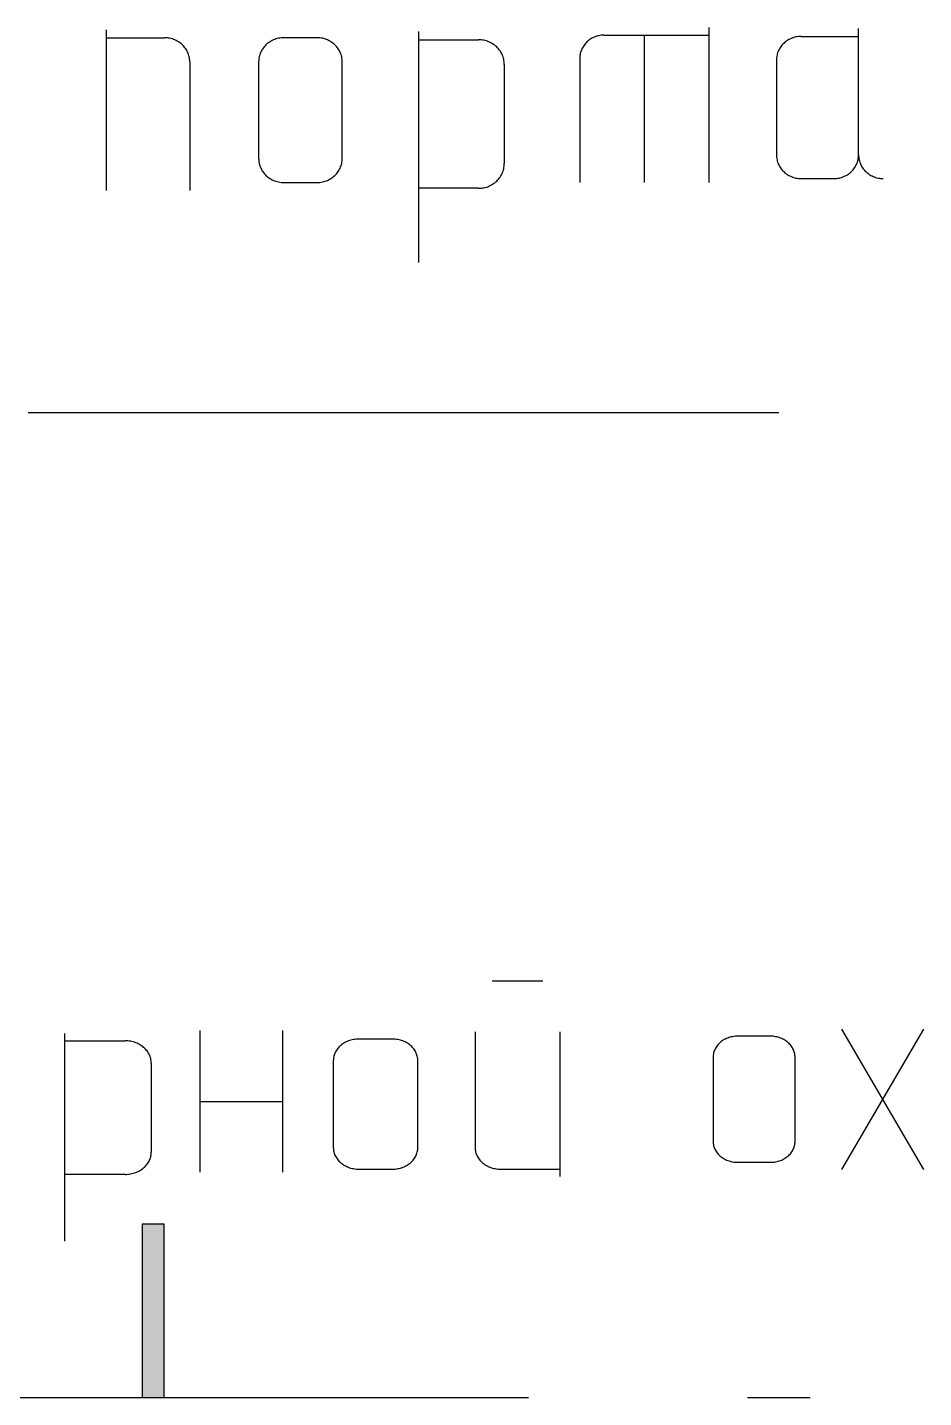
# Model space of a CAD drawing. Extents: x -2918 to -212, y 225 to 5715.
# Drawn here: x -271.99 to -266.19, y 930.8 to 939.67 of the extents above; entities that cross this region are included whole.
import ezdxf

# ---------------------------------------------------------------- set-up
doc = ezdxf.new("R2010")
doc.units = 0
doc.layers.get('0').update_dxf_attribs({"linetype": 'CONTINUOUS'})

# ---------------------------------------------------------------- blocks, each defined once
blk = doc.blocks.new('УСЛ__ОБОЗНАЧЕНИЯ_ГЕО_2')
at = {"linetype": 'CONTINUOUS'}
blk.add_hatch(color=18, dxfattribs=at).paths.add_polyline_path([(204.425, -100.1444), (204.2816, -100.1444), (204.2816, -101.2671), (204.425, -101.2671)])
at = {"color": 18, "linetype": 'CONTINUOUS'}
for p, q in [((207.9479, -92.3983), (207.9479, -93.4012)), ((208.9173, -93.2233), (208.9173, -92.4058)), ((204.0491, -92.4135), (204.0491, -93.454)), ((204.0491, -92.4654), (204.4279, -92.4654)), ((204.4364, -92.4658), (204.4279, -92.4654)), ((204.4448, -92.4663), (204.4364, -92.4658)), ((204.4532, -92.4675), (204.4448, -92.4663)), ((204.4616, -92.469), (204.4532, -92.4675)), ((204.4698, -92.4709), (204.4616, -92.469)), ((204.4781, -92.4732), (204.4698, -92.4709)), ((204.4861, -92.4759), (204.4781, -92.4732)), ((204.4939, -92.4791), (204.4861, -92.4759)), ((204.5016, -92.4825), (204.4939, -92.4791)), ((204.509, -92.4864), (204.5016, -92.4825)), ((204.5164, -92.4908), (204.509, -92.4864)), ((204.5233, -92.4953), (204.5164, -92.4908)), ((204.5299, -92.5003), (204.5233, -92.4953)), ((204.5366, -92.5056), (204.5299, -92.5003)), ((205.0958, -92.5003), (205.0893, -92.5056)), ((205.1025, -92.4953), (205.0958, -92.5003)), ((205.1095, -92.4908), (205.1025, -92.4953)), ((205.1169, -92.4864), (205.1095, -92.4908)), ((205.1241, -92.4825), (205.1169, -92.4864)), ((205.132, -92.4791), (205.1241, -92.4825)), ((205.1396, -92.4759), (205.132, -92.4791)), ((205.1478, -92.4732), (205.1396, -92.4759)), ((205.1559, -92.4709), (205.1478, -92.4732)), ((205.1641, -92.469), (205.1559, -92.4709)), ((205.1725, -92.4675), (205.1641, -92.469)), ((205.1809, -92.4663), (205.1725, -92.4675)), ((205.1894, -92.4658), (205.1809, -92.4663)), ((205.198, -92.4654), (205.1894, -92.4658)), ((205.4144, -92.4654), (205.198, -92.4654)), ((205.423, -92.4658), (205.4144, -92.4654)), ((205.4314, -92.4663), (205.423, -92.4658)), ((205.4398, -92.4675), (205.4314, -92.4663)), ((205.4481, -92.469), (205.4398, -92.4675)), ((205.4564, -92.4709), (205.4481, -92.469)), ((205.4647, -92.4732), (205.4564, -92.4709)), ((205.4726, -92.4759), (205.4647, -92.4732)), ((205.4804, -92.4791), (205.4726, -92.4759)), ((205.4881, -92.4825), (205.4804, -92.4791)), ((205.4955, -92.4864), (205.4881, -92.4825)), ((205.5029, -92.4908), (205.4955, -92.4864)), ((205.5099, -92.4953), (205.5029, -92.4908)), ((205.5165, -92.5003), (205.5099, -92.4953)), ((205.5231, -92.5056), (205.5165, -92.5003)), ((206.0691, -92.4247), (206.0691, -93.9208)), ((206.0691, -92.478), (206.458, -92.478)), ((206.4669, -92.4784), (206.458, -92.478)), ((206.4755, -92.4789), (206.4669, -92.4784)), ((206.4842, -92.4802), (206.4755, -92.4789)), ((206.4928, -92.4816), (206.4842, -92.4802)), ((206.5012, -92.4835), (206.4928, -92.4816)), ((206.5097, -92.486), (206.5012, -92.4835)), ((206.5178, -92.4889), (206.5097, -92.486)), ((206.5259, -92.4921), (206.5178, -92.4889)), ((206.5339, -92.4956), (206.5259, -92.4921)), ((206.5414, -92.4995), (206.5339, -92.4956)), ((206.549, -92.5042), (206.5414, -92.4995)), ((207.1537, -92.4983), (207.1483, -92.5044)), ((207.1593, -92.4926), (207.1537, -92.4983)), ((207.1651, -92.4873), (207.1593, -92.4926)), ((207.1715, -92.4819), (207.1651, -92.4873)), ((207.1779, -92.4773), (207.1715, -92.4819)), ((207.1846, -92.4729), (207.1779, -92.4773)), ((207.1917, -92.4686), (207.1846, -92.4729)), ((207.1989, -92.4649), (207.1917, -92.4686)), ((207.2064, -92.4617), (207.1989, -92.4649)), ((207.2138, -92.4586), (207.2064, -92.4617)), ((207.2215, -92.456), (207.2138, -92.4586)), ((207.2295, -92.4537), (207.2215, -92.456)), ((207.2374, -92.4519), (207.2295, -92.4537)), ((207.2454, -92.4505), (207.2374, -92.4519)), ((207.2535, -92.4494), (207.2454, -92.4505)), ((207.2618, -92.4487), (207.2535, -92.4494)), ((207.2699, -92.4485), (207.2618, -92.4487)), ((207.2699, -92.4485), (207.9479, -92.4485)), ((207.5306, -92.4485), (207.5306, -93.4012)), ((208.4386, -92.4965), (208.4326, -92.5019)), ((208.4451, -92.4912), (208.4386, -92.4965)), ((208.4517, -92.4862), (208.4451, -92.4912)), ((208.4585, -92.4819), (208.4517, -92.4862)), ((208.4657, -92.4775), (208.4585, -92.4819)), ((208.4729, -92.4738), (208.4657, -92.4775)), ((208.4805, -92.4704), (208.4729, -92.4738)), ((208.4881, -92.4672), (208.4805, -92.4704)), ((208.4961, -92.4645), (208.4881, -92.4672)), ((208.504, -92.4622), (208.4961, -92.4645)), ((208.5121, -92.4604), (208.504, -92.4622)), ((208.5202, -92.459), (208.5121, -92.4604)), ((208.5286, -92.4577), (208.5202, -92.459)), ((208.5369, -92.4572), (208.5286, -92.4577)), ((208.5453, -92.457), (208.5369, -92.4572)), ((208.5453, -92.457), (208.9173, -92.457)), ((204.5427, -92.5113), (204.5366, -92.5056)), ((204.5485, -92.5172), (204.5427, -92.5113)), ((204.5541, -92.5234), (204.5485, -92.5172)), ((204.5592, -92.5298), (204.5541, -92.5234)), ((204.564, -92.5367), (204.5592, -92.5298)), ((204.5685, -92.5435), (204.564, -92.5367)), ((204.5724, -92.5508), (204.5685, -92.5435)), ((204.5761, -92.5581), (204.5724, -92.5508)), ((204.5794, -92.5657), (204.5761, -92.5581)), ((204.5823, -92.5734), (204.5794, -92.5657)), ((204.5845, -92.5814), (204.5823, -92.5734)), ((204.5865, -92.5892), (204.5845, -92.5814)), ((204.5882, -92.5972), (204.5865, -92.5892)), ((205.0392, -92.5892), (205.0376, -92.5972)), ((205.0412, -92.5814), (205.0392, -92.5892)), ((205.0434, -92.5734), (205.0412, -92.5814)), ((205.0464, -92.5657), (205.0434, -92.5734)), ((205.0497, -92.5581), (205.0464, -92.5657)), ((205.0533, -92.5508), (205.0497, -92.5581)), ((205.0573, -92.5435), (205.0533, -92.5508)), ((205.0618, -92.5367), (205.0573, -92.5435)), ((205.0666, -92.5298), (205.0618, -92.5367)), ((205.0718, -92.5234), (205.0666, -92.5298)), ((205.0773, -92.5172), (205.0718, -92.5234)), ((205.0831, -92.5113), (205.0773, -92.5172)), ((205.0893, -92.5056), (205.0831, -92.5113)), ((205.5293, -92.5113), (205.5231, -92.5056)), ((205.5351, -92.5172), (205.5293, -92.5113)), ((205.5406, -92.5234), (205.5351, -92.5172)), ((205.5458, -92.5298), (205.5406, -92.5234)), ((205.5506, -92.5367), (205.5458, -92.5298)), ((205.555, -92.5435), (205.5506, -92.5367)), ((205.559, -92.5508), (205.555, -92.5435)), ((205.5627, -92.5581), (205.559, -92.5508)), ((205.566, -92.5657), (205.5627, -92.5581)), ((205.5688, -92.5734), (205.566, -92.5657)), ((205.5711, -92.5814), (205.5688, -92.5734)), ((205.5731, -92.5892), (205.5711, -92.5814)), ((205.5748, -92.5972), (205.5731, -92.5892)), ((206.5561, -92.5088), (206.549, -92.5042)), ((206.5629, -92.5138), (206.5561, -92.5088)), ((206.5698, -92.5193), (206.5629, -92.5138)), ((206.576, -92.525), (206.5698, -92.5193)), ((206.5821, -92.5312), (206.576, -92.525)), ((206.5877, -92.5376), (206.5821, -92.5312)), ((206.5929, -92.5442), (206.5877, -92.5376)), ((206.5979, -92.5511), (206.5929, -92.5442)), ((206.6025, -92.5582), (206.5979, -92.5511)), ((206.6066, -92.5657), (206.6025, -92.5582)), ((206.6103, -92.5732), (206.6066, -92.5657)), ((206.6137, -92.581), (206.6103, -92.5732)), ((206.6167, -92.5888), (206.6137, -92.581)), ((206.6191, -92.597), (206.6167, -92.5888)), ((207.1143, -92.5831), (207.1138, -92.591)), ((207.1153, -92.5753), (207.1143, -92.5831)), ((207.1169, -92.5677), (207.1153, -92.5753)), ((207.1189, -92.56), (207.1169, -92.5677)), ((207.121, -92.5526), (207.1189, -92.56)), ((207.1239, -92.5451), (207.121, -92.5526)), ((207.1271, -92.5378), (207.1239, -92.5451)), ((207.1306, -92.5307), (207.1271, -92.5378)), ((207.1344, -92.5237), (207.1306, -92.5307)), ((207.1388, -92.5172), (207.1344, -92.5237)), ((207.1434, -92.5106), (207.1388, -92.5172)), ((207.1483, -92.5044), (207.1434, -92.5106)), ((208.3879, -92.5864), (208.3868, -92.5944)), ((208.3895, -92.5783), (208.3879, -92.5864)), ((208.3915, -92.5707), (208.3895, -92.5783)), ((208.3936, -92.5629), (208.3915, -92.5707)), ((208.3966, -92.5554), (208.3936, -92.5629)), ((208.3997, -92.5479), (208.3966, -92.5554)), ((208.4033, -92.5408), (208.3997, -92.5479)), ((208.4073, -92.5337), (208.4033, -92.5408)), ((208.4117, -92.5269), (208.4073, -92.5337)), ((208.4164, -92.5202), (208.4117, -92.5269)), ((208.4214, -92.514), (208.4164, -92.5202)), ((208.4269, -92.5077), (208.4214, -92.514)), ((208.4326, -92.5019), (208.4269, -92.5077)), ((204.5894, -92.6054), (204.5882, -92.5972)), ((204.5899, -92.6134), (204.5894, -92.6054)), ((204.5902, -92.6216), (204.5899, -92.6134)), ((204.5902, -92.6216), (204.5902, -93.454)), ((205.0359, -92.6134), (205.0356, -92.6216)), ((205.0356, -92.6216), (205.0356, -93.2461)), ((205.0365, -92.6054), (205.0359, -92.6134)), ((205.0376, -92.5972), (205.0365, -92.6054)), ((205.5759, -92.6054), (205.5748, -92.5972)), ((205.5765, -92.6134), (205.5759, -92.6054)), ((205.5768, -92.6216), (205.5765, -92.6134)), ((205.5768, -93.2461), (205.5768, -92.6216)), ((206.6211, -92.605), (206.6191, -92.597)), ((206.6228, -92.6134), (206.6211, -92.605)), ((206.624, -92.6217), (206.6228, -92.6134)), ((206.6245, -92.6299), (206.624, -92.6217)), ((206.6248, -92.6385), (206.6245, -92.6299)), ((206.6248, -92.6385), (206.6248, -93.2797)), ((207.1138, -92.591), (207.1135, -92.599)), ((207.1135, -92.599), (207.1135, -93.4012)), ((208.3862, -92.6022), (208.3859, -92.6104)), ((208.3859, -92.6104), (208.3859, -93.2233)), ((208.3868, -92.5944), (208.3862, -92.6022)), ((205.0356, -93.2461), (205.0359, -93.2543)), ((205.0359, -93.2543), (205.0365, -93.2625)), ((205.0365, -93.2625), (205.0376, -93.2705)), ((205.0376, -93.2705), (205.0392, -93.2785)), ((205.0392, -93.2785), (205.0412, -93.2865)), ((205.0412, -93.2865), (205.0434, -93.2943)), ((205.0434, -93.2943), (205.0464, -93.3019)), ((205.566, -93.3019), (205.5688, -93.2943)), ((205.5688, -93.2943), (205.5711, -93.2865)), ((205.5711, -93.2865), (205.5731, -93.2785)), ((205.5731, -93.2785), (205.5748, -93.2705)), ((205.5748, -93.2705), (205.5759, -93.2625)), ((205.5759, -93.2625), (205.5765, -93.2543)), ((205.5765, -93.2543), (205.5768, -93.2461)), ((206.6228, -93.3048), (206.624, -93.2964)), ((206.624, -93.2964), (206.6245, -93.2881)), ((206.6245, -93.2881), (206.6248, -93.2797)), ((208.3859, -93.2233), (208.3862, -93.2313)), ((208.3862, -93.2313), (208.3868, -93.2393)), ((208.3868, -93.2393), (208.3879, -93.2473)), ((208.3879, -93.2473), (208.3895, -93.2552)), ((208.3895, -93.2552), (208.3915, -93.263)), ((208.3915, -93.263), (208.3936, -93.2706)), ((208.3936, -93.2706), (208.3966, -93.2783)), ((208.3966, -93.2783), (208.3997, -93.2858)), ((208.3997, -93.2858), (208.4033, -93.2929)), ((208.4033, -93.2929), (208.4073, -93.3)), ((208.8958, -93.3), (208.8998, -93.2929)), ((208.8998, -93.2929), (208.9033, -93.2858)), ((208.9033, -93.2858), (208.9066, -93.2783)), ((208.9066, -93.2783), (208.9094, -93.2706)), ((208.9094, -93.2706), (208.9117, -93.263)), ((208.9117, -93.263), (208.9137, -93.2552)), ((208.9137, -93.2552), (208.9153, -93.2473)), ((208.9153, -93.2473), (208.9164, -93.2393)), ((208.9164, -93.2393), (208.917, -93.2313)), ((208.917, -93.2313), (208.9173, -93.2233)), ((208.9173, -93.2233), (208.9174, -93.2313)), ((208.9174, -93.2313), (208.918, -93.2393)), ((208.918, -93.2393), (208.9191, -93.2473)), ((208.9191, -93.2473), (208.9208, -93.2552)), ((208.9208, -93.2552), (208.9227, -93.263)), ((208.9227, -93.263), (208.9249, -93.2706)), ((208.9249, -93.2706), (208.9279, -93.2783)), ((208.9279, -93.2783), (208.9309, -93.2858)), ((208.9309, -93.2858), (208.9345, -93.2929)), ((208.9345, -93.2929), (208.9385, -93.3)), ((205.0464, -93.3019), (205.0497, -93.3096)), ((205.0497, -93.3096), (205.0533, -93.3169)), ((205.0533, -93.3169), (205.0573, -93.3242)), ((205.0573, -93.3242), (205.0618, -93.3309)), ((205.0618, -93.3309), (205.0666, -93.3379)), ((205.0666, -93.3379), (205.0718, -93.3443)), ((205.0718, -93.3443), (205.0773, -93.3505)), ((205.0773, -93.3505), (205.0831, -93.3565)), ((205.0831, -93.3565), (205.0893, -93.3621)), ((205.0893, -93.3621), (205.0958, -93.3674)), ((205.0958, -93.3674), (205.1025, -93.3724)), ((205.1025, -93.3724), (205.1095, -93.3768)), ((205.1095, -93.3768), (205.1169, -93.3811)), ((205.1169, -93.3811), (205.1241, -93.3852)), ((205.1241, -93.3852), (205.132, -93.3886)), ((205.4804, -93.3886), (205.4881, -93.3852)), ((205.4881, -93.3852), (205.4955, -93.3811)), ((205.4955, -93.3811), (205.5029, -93.3768)), ((205.5029, -93.3768), (205.5099, -93.3724)), ((205.5099, -93.3724), (205.5165, -93.3674)), ((205.5165, -93.3674), (205.5231, -93.3621)), ((205.5231, -93.3621), (205.5293, -93.3565)), ((205.5293, -93.3565), (205.5351, -93.3505)), ((205.5351, -93.3505), (205.5406, -93.3443)), ((205.5406, -93.3443), (205.5458, -93.3379)), ((205.5458, -93.3379), (205.5506, -93.3309)), ((205.5506, -93.3309), (205.555, -93.3242)), ((205.555, -93.3242), (205.559, -93.3169)), ((205.559, -93.3169), (205.5627, -93.3096)), ((205.5627, -93.3096), (205.566, -93.3019)), ((206.576, -93.393), (206.5821, -93.387)), ((206.5821, -93.387), (206.5877, -93.3806)), ((206.5877, -93.3806), (206.5929, -93.374)), ((206.5929, -93.374), (206.5979, -93.3669)), ((206.5979, -93.3669), (206.6025, -93.3597)), ((206.6025, -93.3597), (206.6066, -93.3523)), ((206.6066, -93.3523), (206.6103, -93.3448)), ((206.6103, -93.3448), (206.6137, -93.3372)), ((206.6137, -93.3372), (206.6167, -93.3292)), ((206.6167, -93.3292), (206.6191, -93.3211)), ((206.6191, -93.3211), (206.6211, -93.3128)), ((206.6211, -93.3128), (206.6228, -93.3048)), ((208.4073, -93.3), (208.4117, -93.3067)), ((208.4117, -93.3067), (208.4164, -93.3135)), ((208.4164, -93.3135), (208.4214, -93.3197)), ((208.4214, -93.3197), (208.4269, -93.326)), ((208.4269, -93.326), (208.4326, -93.3318)), ((208.4326, -93.3318), (208.4386, -93.3372)), ((208.4386, -93.3372), (208.4451, -93.3425)), ((208.4451, -93.3425), (208.4517, -93.3473)), ((208.4517, -93.3473), (208.4585, -93.3517)), ((208.4585, -93.3517), (208.4657, -93.356)), ((208.4657, -93.356), (208.4729, -93.3599)), ((208.4729, -93.3599), (208.4805, -93.3633)), ((208.4805, -93.3633), (208.4881, -93.3663)), ((208.4881, -93.3663), (208.4961, -93.3692)), ((208.4961, -93.3692), (208.504, -93.3715)), ((208.504, -93.3715), (208.5121, -93.3733)), ((208.5121, -93.3733), (208.5202, -93.3747)), ((208.5202, -93.3747), (208.5286, -93.3758)), ((208.5286, -93.3758), (208.5369, -93.3765)), ((208.5369, -93.3765), (208.5453, -93.3766)), ((208.5453, -93.3766), (208.7579, -93.3766)), ((208.7579, -93.3766), (208.7661, -93.3765)), ((208.7661, -93.3765), (208.7745, -93.3758)), ((208.7745, -93.3758), (208.7828, -93.3747)), ((208.7828, -93.3747), (208.791, -93.3733)), ((208.791, -93.3733), (208.799, -93.3715)), ((208.799, -93.3715), (208.8071, -93.3692)), ((208.8071, -93.3692), (208.815, -93.3663)), ((208.815, -93.3663), (208.8226, -93.3633)), ((208.8226, -93.3633), (208.8303, -93.3599)), ((208.8303, -93.3599), (208.8374, -93.356)), ((208.8374, -93.356), (208.8447, -93.3517)), ((208.8447, -93.3517), (208.8515, -93.3473)), ((208.8515, -93.3473), (208.8581, -93.3425)), ((208.8581, -93.3425), (208.8646, -93.3372)), ((208.8646, -93.3372), (208.8706, -93.3318)), ((208.8706, -93.3318), (208.8764, -93.326)), ((208.8764, -93.326), (208.8817, -93.3197)), ((208.8817, -93.3197), (208.8868, -93.3135)), ((208.8868, -93.3135), (208.8915, -93.3067)), ((208.8915, -93.3067), (208.8958, -93.3)), ((208.9385, -93.3), (208.9429, -93.3067)), ((208.9429, -93.3067), (208.9477, -93.3135)), ((208.9477, -93.3135), (208.9527, -93.3197)), ((208.9527, -93.3197), (208.9582, -93.326)), ((208.9582, -93.326), (208.9639, -93.3318)), ((208.9639, -93.3318), (208.9699, -93.3372)), ((208.9699, -93.3372), (208.9763, -93.3425)), ((208.9763, -93.3425), (208.9829, -93.3473)), ((208.9829, -93.3473), (208.9898, -93.3517)), ((208.9898, -93.3517), (208.997, -93.356)), ((208.997, -93.356), (209.0044, -93.3599)), ((209.0044, -93.3599), (209.0119, -93.3633)), ((209.0119, -93.3633), (209.0194, -93.3663)), ((209.0194, -93.3663), (209.0273, -93.3692)), ((209.0273, -93.3692), (209.0354, -93.3715)), ((209.0354, -93.3715), (209.0435, -93.3733)), ((209.0435, -93.3733), (209.0516, -93.3747)), ((209.0516, -93.3747), (209.06, -93.3758)), ((209.06, -93.3758), (209.0681, -93.3765)), ((209.0681, -93.3765), (209.0765, -93.3766)), ((205.132, -93.3886), (205.1396, -93.3918)), ((205.1396, -93.3918), (205.1478, -93.3944)), ((205.1478, -93.3944), (205.1559, -93.3967)), ((205.1559, -93.3967), (205.1641, -93.3987)), ((205.1641, -93.3987), (205.1725, -93.4001)), ((205.1725, -93.4001), (205.1809, -93.4012)), ((205.1809, -93.4012), (205.1894, -93.4019)), ((205.1894, -93.4019), (205.198, -93.4021)), ((205.198, -93.4021), (205.4144, -93.4021)), ((205.4144, -93.4021), (205.423, -93.4019)), ((205.423, -93.4019), (205.4314, -93.4012)), ((205.4314, -93.4012), (205.4398, -93.4001)), ((205.4398, -93.4001), (205.4481, -93.3987)), ((205.4481, -93.3987), (205.4564, -93.3967)), ((205.4564, -93.3967), (205.4647, -93.3944)), ((205.4647, -93.3944), (205.4726, -93.3918)), ((205.4726, -93.3918), (205.4804, -93.3886)), ((206.458, -93.4398), (206.0691, -93.4398)), ((206.458, -93.4398), (206.4669, -93.4398)), ((206.4669, -93.4398), (206.4755, -93.4389)), ((206.4755, -93.4389), (206.4842, -93.4378)), ((206.4842, -93.4378), (206.4928, -93.4364)), ((206.4928, -93.4364), (206.5012, -93.4345)), ((206.5012, -93.4345), (206.5097, -93.4321)), ((206.5097, -93.4321), (206.5178, -93.4293)), ((206.5178, -93.4293), (206.5259, -93.4259)), ((206.5259, -93.4259), (206.5339, -93.4225)), ((206.5339, -93.4225), (206.5414, -93.4183)), ((206.5414, -93.4183), (206.549, -93.414)), ((206.549, -93.414), (206.5561, -93.4094)), ((206.5561, -93.4094), (206.5629, -93.4042)), ((206.5629, -93.4042), (206.5698, -93.3987)), ((206.5698, -93.3987), (206.576, -93.393)), ((203.5438, -94.8899), (208.4009, -94.8899)), ((206.8739, -98.5726), (206.5455, -98.5726)), ((209.3378, -98.8826), (208.807, -99.7899)), ((208.807, -98.8826), (209.3378, -99.7899)), ((203.7793, -98.9099), (203.7793, -100.2546)), ((203.7793, -98.9579), (204.1725, -98.9579)), ((204.1814, -98.9582), (204.1725, -98.9579)), ((204.1902, -98.9587), (204.1814, -98.9582)), ((204.199, -98.9598), (204.1902, -98.9587)), ((204.2076, -98.9611), (204.199, -98.9598)), ((204.2161, -98.9628), (204.2076, -98.9611)), ((204.2247, -98.9651), (204.2161, -98.9628)), ((204.2329, -98.9676), (204.2247, -98.9651)), ((204.2411, -98.9705), (204.2329, -98.9676)), ((204.2492, -98.9737), (204.2411, -98.9705)), ((204.2568, -98.9772), (204.2492, -98.9737)), ((204.6545, -98.892), (204.6545, -99.8079)), ((205.1901, -98.892), (205.1901, -99.8079)), ((205.5864, -98.9734), (205.5796, -98.9778)), ((205.5934, -98.9694), (205.5864, -98.9734)), ((205.6009, -98.9654), (205.5934, -98.9694)), ((205.6082, -98.9619), (205.6009, -98.9654)), ((205.6161, -98.9588), (205.6082, -98.9619)), ((205.6239, -98.9559), (205.6161, -98.9588)), ((205.6321, -98.9535), (205.6239, -98.9559)), ((205.6403, -98.9515), (205.6321, -98.9535)), ((205.6487, -98.9497), (205.6403, -98.9515)), ((205.6572, -98.9484), (205.6487, -98.9497)), ((205.6656, -98.9473), (205.6572, -98.9484)), ((205.6743, -98.9468), (205.6656, -98.9473)), ((205.6829, -98.9465), (205.6743, -98.9468)), ((205.9018, -98.9465), (205.6829, -98.9465)), ((205.9104, -98.9468), (205.9018, -98.9465)), ((205.9189, -98.9473), (205.9104, -98.9468)), ((205.9274, -98.9484), (205.9189, -98.9473)), ((205.9359, -98.9497), (205.9274, -98.9484)), ((205.9442, -98.9515), (205.9359, -98.9497)), ((205.9525, -98.9535), (205.9442, -98.9515)), ((205.9606, -98.9559), (205.9525, -98.9535)), ((205.9685, -98.9588), (205.9606, -98.9559)), ((205.9763, -98.9619), (205.9685, -98.9588)), ((205.9838, -98.9654), (205.9763, -98.9619)), ((205.9912, -98.9694), (205.9838, -98.9654)), ((205.9983, -98.9734), (205.9912, -98.9694)), ((206.0049, -98.9778), (205.9983, -98.9734)), ((206.4362, -98.8998), (206.4362, -99.6482)), ((206.9833, -98.8998), (206.9833, -99.8351)), ((208.0168, -98.973), (208.0113, -98.9785)), ((208.0225, -98.9679), (208.0168, -98.973)), ((208.0285, -98.963), (208.0225, -98.9679)), ((208.0349, -98.9583), (208.0285, -98.963)), ((208.0415, -98.954), (208.0349, -98.9583)), ((208.0483, -98.9501), (208.0415, -98.954)), ((208.0556, -98.9462), (208.0483, -98.9501)), ((208.0627, -98.9428), (208.0556, -98.9462)), ((208.0704, -98.9399), (208.0627, -98.9428)), ((208.0779, -98.9371), (208.0704, -98.9399)), ((208.0859, -98.9347), (208.0779, -98.9371)), ((208.0938, -98.9327), (208.0859, -98.9347)), ((208.1019, -98.931), (208.0938, -98.9327)), ((208.1101, -98.9298), (208.1019, -98.931)), ((208.1184, -98.9287), (208.1101, -98.9298)), ((208.1267, -98.9282), (208.1184, -98.9287)), ((208.1351, -98.9279), (208.1267, -98.9282)), ((208.3473, -98.9279), (208.1351, -98.9279)), ((208.3557, -98.9282), (208.3473, -98.9279)), ((208.3639, -98.9287), (208.3557, -98.9282)), ((208.3722, -98.9298), (208.3639, -98.9287)), ((208.3804, -98.931), (208.3722, -98.9298)), ((208.3885, -98.9327), (208.3804, -98.931)), ((208.3966, -98.9347), (208.3885, -98.9327)), ((208.4044, -98.9371), (208.3966, -98.9347)), ((208.4121, -98.9399), (208.4044, -98.9371)), ((208.4196, -98.9428), (208.4121, -98.9399)), ((208.4269, -98.9462), (208.4196, -98.9428)), ((208.4341, -98.9501), (208.4269, -98.9462)), ((208.4409, -98.954), (208.4341, -98.9501)), ((208.4474, -98.9583), (208.4409, -98.954)), ((208.4539, -98.963), (208.4474, -98.9583)), ((208.4599, -98.9679), (208.4539, -98.963)), ((208.4656, -98.973), (208.4599, -98.9679)), ((208.4711, -98.9785), (208.4656, -98.973)), ((204.2644, -98.9814), (204.2568, -98.9772)), ((204.2716, -98.9855), (204.2644, -98.9814)), ((204.2785, -98.99), (204.2716, -98.9855)), ((204.2854, -98.995), (204.2785, -98.99)), ((204.2918, -99.0001), (204.2854, -98.995)), ((204.298, -99.0057), (204.2918, -99.0001)), ((204.3036, -99.0114), (204.298, -99.0057)), ((204.3089, -99.0173), (204.3036, -99.0114)), ((204.3139, -99.0236), (204.3089, -99.0173)), ((204.3185, -99.03), (204.3139, -99.0236)), ((204.3227, -99.0367), (204.3185, -99.03)), ((204.3264, -99.0434), (204.3227, -99.0367)), ((204.3299, -99.0504), (204.3264, -99.0434)), ((204.3329, -99.0575), (204.3299, -99.0504)), ((204.3354, -99.0648), (204.3329, -99.0575)), ((205.5223, -99.0578), (205.5208, -99.065)), ((205.5244, -99.0507), (205.5223, -99.0578)), ((205.5267, -99.0436), (205.5244, -99.0507)), ((205.5297, -99.0367), (205.5267, -99.0436)), ((205.533, -99.0298), (205.5297, -99.0367)), ((205.5366, -99.0232), (205.533, -99.0298)), ((205.5406, -99.0167), (205.5366, -99.0232)), ((205.5452, -99.0106), (205.5406, -99.0167)), ((205.5501, -99.0044), (205.5452, -99.0106)), ((205.5553, -98.9986), (205.5501, -99.0044)), ((205.5609, -98.993), (205.5553, -98.9986)), ((205.5668, -98.9878), (205.5609, -98.993)), ((205.573, -98.9826), (205.5668, -98.9878)), ((205.5796, -98.9778), (205.573, -98.9826)), ((206.0117, -98.9826), (206.0049, -98.9778)), ((206.0179, -98.9878), (206.0117, -98.9826)), ((206.0238, -98.993), (206.0179, -98.9878)), ((206.0294, -98.9986), (206.0238, -98.993)), ((206.0346, -99.0044), (206.0294, -98.9986)), ((206.0394, -99.0106), (206.0346, -99.0044)), ((206.0439, -99.0167), (206.0394, -99.0106)), ((206.0479, -99.0232), (206.0439, -99.0167)), ((206.0517, -99.0298), (206.0479, -99.0232)), ((206.055, -99.0367), (206.0517, -99.0298)), ((206.0579, -99.0436), (206.055, -99.0367)), ((206.0602, -99.0507), (206.0579, -99.0436)), ((206.0622, -99.0578), (206.0602, -99.0507)), ((206.0639, -99.065), (206.0622, -99.0578)), ((207.9762, -99.0569), (207.9759, -99.064)), ((207.9759, -99.064), (207.9759, -99.6083)), ((207.9767, -99.0499), (207.9762, -99.0569)), ((207.9779, -99.0428), (207.9767, -99.0499)), ((207.9794, -99.0358), (207.9779, -99.0428)), ((207.9813, -99.029), (207.9794, -99.0358)), ((207.9836, -99.022), (207.9813, -99.029)), ((207.9865, -99.0154), (207.9836, -99.022)), ((207.9897, -99.0087), (207.9865, -99.0154)), ((207.9932, -99.0023), (207.9897, -99.0087)), ((207.9971, -98.996), (207.9932, -99.0023)), ((208.0016, -98.9901), (207.9971, -98.996)), ((208.0063, -98.984), (208.0016, -98.9901)), ((208.0113, -98.9785), (208.0063, -98.984)), ((208.4761, -98.984), (208.4711, -98.9785)), ((208.4809, -98.9901), (208.4761, -98.984)), ((208.4852, -98.996), (208.4809, -98.9901)), ((208.4891, -99.0023), (208.4852, -98.996)), ((208.4927, -99.0087), (208.4891, -99.0023)), ((208.4959, -99.0154), (208.4927, -99.0087)), ((208.4987, -99.022), (208.4959, -99.0154)), ((208.5009, -99.029), (208.4987, -99.022)), ((208.5029, -99.0358), (208.5009, -99.029)), ((208.5046, -99.0428), (208.5029, -99.0358)), ((208.5057, -99.0499), (208.5046, -99.0428)), ((208.5062, -99.0569), (208.5057, -99.0499)), ((208.5065, -99.064), (208.5062, -99.0569)), ((208.5065, -99.6083), (208.5065, -99.064)), ((204.3374, -99.072), (204.3354, -99.0648)), ((204.3391, -99.0795), (204.3374, -99.072)), ((204.3403, -99.087), (204.3391, -99.0795)), ((204.3408, -99.0944), (204.3403, -99.087)), ((204.3411, -99.1021), (204.3408, -99.0944)), ((204.3411, -99.1021), (204.3411, -99.6784)), ((205.519, -99.0795), (205.5187, -99.0869)), ((205.5187, -99.0869), (205.5187, -99.6482)), ((205.5196, -99.0723), (205.519, -99.0795)), ((205.5208, -99.065), (205.5196, -99.0723)), ((206.0651, -99.0723), (206.0639, -99.065)), ((206.0656, -99.0795), (206.0651, -99.0723)), ((206.0659, -99.0869), (206.0656, -99.0795)), ((206.0659, -99.6482), (206.0659, -99.0869)), ((204.6545, -99.35), (205.1901, -99.35)), ((204.3408, -99.6859), (204.3411, -99.6784)), ((205.5187, -99.6482), (205.519, -99.6555)), ((205.519, -99.6555), (205.5196, -99.6629)), ((205.5196, -99.6629), (205.5208, -99.6701)), ((205.5208, -99.6701), (205.5223, -99.6773)), ((205.5223, -99.6773), (205.5244, -99.6845)), ((205.5244, -99.6845), (205.5267, -99.6915)), ((206.0579, -99.6915), (206.0602, -99.6845)), ((206.0602, -99.6845), (206.0622, -99.6773)), ((206.0622, -99.6773), (206.0639, -99.6701)), ((206.0639, -99.6701), (206.0651, -99.6629)), ((206.0651, -99.6629), (206.0656, -99.6555)), ((206.0656, -99.6555), (206.0659, -99.6482)), ((206.4362, -99.6482), (206.4365, -99.6555)), ((206.4365, -99.6555), (206.437, -99.6629)), ((206.437, -99.6629), (206.4382, -99.6701)), ((206.4382, -99.6701), (206.4398, -99.6773)), ((206.4398, -99.6773), (206.4418, -99.6845)), ((206.4418, -99.6845), (206.4441, -99.6915)), ((207.9759, -99.6083), (207.9762, -99.6155)), ((207.9762, -99.6155), (207.9767, -99.6226)), ((207.9767, -99.6226), (207.9779, -99.6296)), ((207.9779, -99.6296), (207.9794, -99.6366)), ((207.9794, -99.6366), (207.9813, -99.6435)), ((207.9813, -99.6435), (207.9836, -99.6504)), ((207.9836, -99.6504), (207.9865, -99.657)), ((207.9865, -99.657), (207.9897, -99.6637)), ((207.9897, -99.6637), (207.9932, -99.67)), ((207.9932, -99.67), (207.9971, -99.6764)), ((207.9971, -99.6764), (208.0016, -99.6823)), ((208.0016, -99.6823), (208.0063, -99.6883)), ((208.4761, -99.6883), (208.4809, -99.6823)), ((208.4809, -99.6823), (208.4852, -99.6764)), ((208.4852, -99.6764), (208.4891, -99.67)), ((208.4891, -99.67), (208.4927, -99.6637)), ((208.4927, -99.6637), (208.4959, -99.657)), ((208.4959, -99.657), (208.4987, -99.6504)), ((208.4987, -99.6504), (208.5009, -99.6435)), ((208.5009, -99.6435), (208.5029, -99.6366)), ((208.5029, -99.6366), (208.5046, -99.6296)), ((208.5046, -99.6296), (208.5057, -99.6226)), ((208.5057, -99.6226), (208.5062, -99.6155)), ((208.5062, -99.6155), (208.5065, -99.6083)), ((204.298, -99.7748), (204.3036, -99.769)), ((204.3036, -99.769), (204.3089, -99.7631)), ((204.3089, -99.7631), (204.3139, -99.7567)), ((204.3139, -99.7567), (204.3185, -99.7503)), ((204.3185, -99.7503), (204.3227, -99.7436)), ((204.3227, -99.7436), (204.3264, -99.7369)), ((204.3264, -99.7369), (204.3299, -99.73)), ((204.3299, -99.73), (204.3329, -99.7228)), ((204.3329, -99.7228), (204.3354, -99.7156)), ((204.3354, -99.7156), (204.3374, -99.7081)), ((204.3374, -99.7081), (204.3391, -99.7009)), ((204.3391, -99.7009), (204.3403, -99.6934)), ((204.3403, -99.6934), (204.3408, -99.6859)), ((205.5267, -99.6915), (205.5297, -99.6984)), ((205.5297, -99.6984), (205.533, -99.7052)), ((205.533, -99.7052), (205.5366, -99.7118)), ((205.5366, -99.7118), (205.5406, -99.7184)), ((205.5406, -99.7184), (205.5452, -99.7244)), ((205.5452, -99.7244), (205.5501, -99.7307)), ((205.5501, -99.7307), (205.5553, -99.7364)), ((205.5553, -99.7364), (205.5609, -99.742)), ((205.5609, -99.742), (205.5668, -99.7475)), ((205.5668, -99.7475), (205.573, -99.7524)), ((205.573, -99.7524), (205.5796, -99.7572)), ((205.5796, -99.7572), (205.5864, -99.7617)), ((205.5864, -99.7617), (205.5934, -99.7657)), ((205.5934, -99.7657), (205.6009, -99.7695)), ((205.6009, -99.7695), (205.6082, -99.7732)), ((205.6082, -99.7732), (205.6161, -99.7762)), ((205.9685, -99.7762), (205.9763, -99.7732)), ((205.9763, -99.7732), (205.9838, -99.7695)), ((205.9838, -99.7695), (205.9912, -99.7657)), ((205.9912, -99.7657), (205.9983, -99.7617)), ((205.9983, -99.7617), (206.0049, -99.7572)), ((206.0049, -99.7572), (206.0117, -99.7524)), ((206.0117, -99.7524), (206.0179, -99.7475)), ((206.0179, -99.7475), (206.0238, -99.742)), ((206.0238, -99.742), (206.0294, -99.7364)), ((206.0294, -99.7364), (206.0346, -99.7307)), ((206.0346, -99.7307), (206.0394, -99.7244)), ((206.0394, -99.7244), (206.0439, -99.7184)), ((206.0439, -99.7184), (206.0479, -99.7118)), ((206.0479, -99.7118), (206.0517, -99.7052)), ((206.0517, -99.7052), (206.055, -99.6984)), ((206.055, -99.6984), (206.0579, -99.6915)), ((206.4441, -99.6915), (206.4471, -99.6984)), ((206.4471, -99.6984), (206.4504, -99.7052)), ((206.4504, -99.7052), (206.454, -99.7118)), ((206.454, -99.7118), (206.458, -99.7184)), ((206.458, -99.7184), (206.4626, -99.7244)), ((206.4626, -99.7244), (206.4675, -99.7307)), ((206.4675, -99.7307), (206.4727, -99.7364)), ((206.4727, -99.7364), (206.4783, -99.742)), ((206.4783, -99.742), (206.4842, -99.7475)), ((206.4842, -99.7475), (206.4904, -99.7524)), ((206.4904, -99.7524), (206.497, -99.7572)), ((206.497, -99.7572), (206.5038, -99.7617)), ((206.5038, -99.7617), (206.5108, -99.7657)), ((206.5108, -99.7657), (206.5183, -99.7695)), ((206.5183, -99.7695), (206.5257, -99.7732)), ((206.5257, -99.7732), (206.5336, -99.7762)), ((208.0063, -99.6883), (208.0113, -99.6939)), ((208.0113, -99.6939), (208.0168, -99.6994)), ((208.0168, -99.6994), (208.0225, -99.7046)), ((208.0225, -99.7046), (208.0285, -99.7094)), ((208.0285, -99.7094), (208.0349, -99.7141)), ((208.0349, -99.7141), (208.0415, -99.7184)), ((208.0415, -99.7184), (208.0483, -99.7223)), ((208.0483, -99.7223), (208.0556, -99.726)), ((208.0556, -99.726), (208.0627, -99.7296)), ((208.0627, -99.7296), (208.0704, -99.7325)), ((208.0704, -99.7325), (208.0779, -99.7353)), ((208.0779, -99.7353), (208.0859, -99.7376)), ((208.0859, -99.7376), (208.0938, -99.7397)), ((208.0938, -99.7397), (208.1019, -99.7414)), ((208.1019, -99.7414), (208.1101, -99.7426)), ((208.1101, -99.7426), (208.1184, -99.7435)), ((208.1184, -99.7435), (208.1267, -99.7442)), ((208.1267, -99.7442), (208.1351, -99.7443)), ((208.1351, -99.7443), (208.3473, -99.7443)), ((208.3473, -99.7443), (208.3557, -99.7442)), ((208.3557, -99.7442), (208.3639, -99.7435)), ((208.3639, -99.7435), (208.3722, -99.7426)), ((208.3722, -99.7426), (208.3804, -99.7414)), ((208.3804, -99.7414), (208.3885, -99.7397)), ((208.3885, -99.7397), (208.3966, -99.7376)), ((208.3966, -99.7376), (208.4044, -99.7353)), ((208.4044, -99.7353), (208.4121, -99.7325)), ((208.4121, -99.7325), (208.4196, -99.7296)), ((208.4196, -99.7296), (208.4269, -99.726)), ((208.4269, -99.726), (208.4341, -99.7223)), ((208.4341, -99.7223), (208.4409, -99.7184)), ((208.4409, -99.7184), (208.4474, -99.7141)), ((208.4474, -99.7141), (208.4539, -99.7094)), ((208.4539, -99.7094), (208.4599, -99.7046)), ((208.4599, -99.7046), (208.4656, -99.6994)), ((208.4656, -99.6994), (208.4711, -99.6939)), ((208.4711, -99.6939), (208.4761, -99.6883)), ((204.1725, -99.8223), (203.7793, -99.8223)), ((204.1725, -99.8223), (204.1814, -99.8223)), ((204.1814, -99.8223), (204.1902, -99.8215)), ((204.1902, -99.8215), (204.199, -99.8205)), ((204.199, -99.8205), (204.2076, -99.8192)), ((204.2076, -99.8192), (204.2161, -99.8175)), ((204.2161, -99.8175), (204.2247, -99.8154)), ((204.2247, -99.8154), (204.2329, -99.8128)), ((204.2329, -99.8128), (204.2411, -99.8098)), ((204.2411, -99.8098), (204.2492, -99.8068)), ((204.2492, -99.8068), (204.2568, -99.8029)), ((204.2568, -99.8029), (204.2644, -99.7991)), ((204.2644, -99.7991), (204.2716, -99.7949)), ((204.2716, -99.7949), (204.2785, -99.7903)), ((204.2785, -99.7903), (204.2854, -99.7853)), ((204.2854, -99.7853), (204.2918, -99.7802)), ((204.2918, -99.7802), (204.298, -99.7748)), ((205.6161, -99.7762), (205.6239, -99.7791)), ((205.6239, -99.7791), (205.6321, -99.7815)), ((205.6321, -99.7815), (205.6403, -99.7836)), ((205.6403, -99.7836), (205.6487, -99.7853)), ((205.6487, -99.7853), (205.6572, -99.7866)), ((205.6572, -99.7866), (205.6656, -99.7876)), ((205.6656, -99.7876), (205.6743, -99.7882)), ((205.6743, -99.7882), (205.6829, -99.7884)), ((205.6829, -99.7884), (205.9018, -99.7884)), ((205.9018, -99.7884), (205.9104, -99.7882)), ((205.9104, -99.7882), (205.9189, -99.7876)), ((205.9189, -99.7876), (205.9274, -99.7866)), ((205.9274, -99.7866), (205.9359, -99.7853)), ((205.9359, -99.7853), (205.9442, -99.7836)), ((205.9442, -99.7836), (205.9525, -99.7815)), ((205.9525, -99.7815), (205.9606, -99.7791)), ((205.9606, -99.7791), (205.9685, -99.7762)), ((206.5336, -99.7762), (206.5413, -99.7791)), ((206.5413, -99.7791), (206.5495, -99.7815)), ((206.5495, -99.7815), (206.5577, -99.7836)), ((206.5577, -99.7836), (206.5661, -99.7853)), ((206.5661, -99.7853), (206.5746, -99.7866)), ((206.5746, -99.7866), (206.5831, -99.7876)), ((206.5831, -99.7876), (206.5917, -99.7882)), ((206.5917, -99.7882), (206.6003, -99.7884)), ((206.6003, -99.7884), (206.9833, -99.7884)), ((204.425, -100.1444), (204.2816, -100.1444)), ((204.2816, -100.1444), (204.2816, -101.2671)), ((204.425, -101.2671), (204.425, -100.1444)), ((201.9247, -101.2671), (206.7819, -101.2671)), ((204.2816, -101.2671), (204.425, -101.2671)), ((208.1986, -101.2671), (208.6034, -101.2671))]:
    blk.add_line(p, q, dxfattribs=at)

msp = doc.modelspace()

# ---------------------------------------------------------------- block references
msp.add_blockref('УСЛ__ОБОЗНАЧЕНИЯ_ГЕО_2', (-475.527, 1032.0663))

doc.saveas('drawing.dxf')
